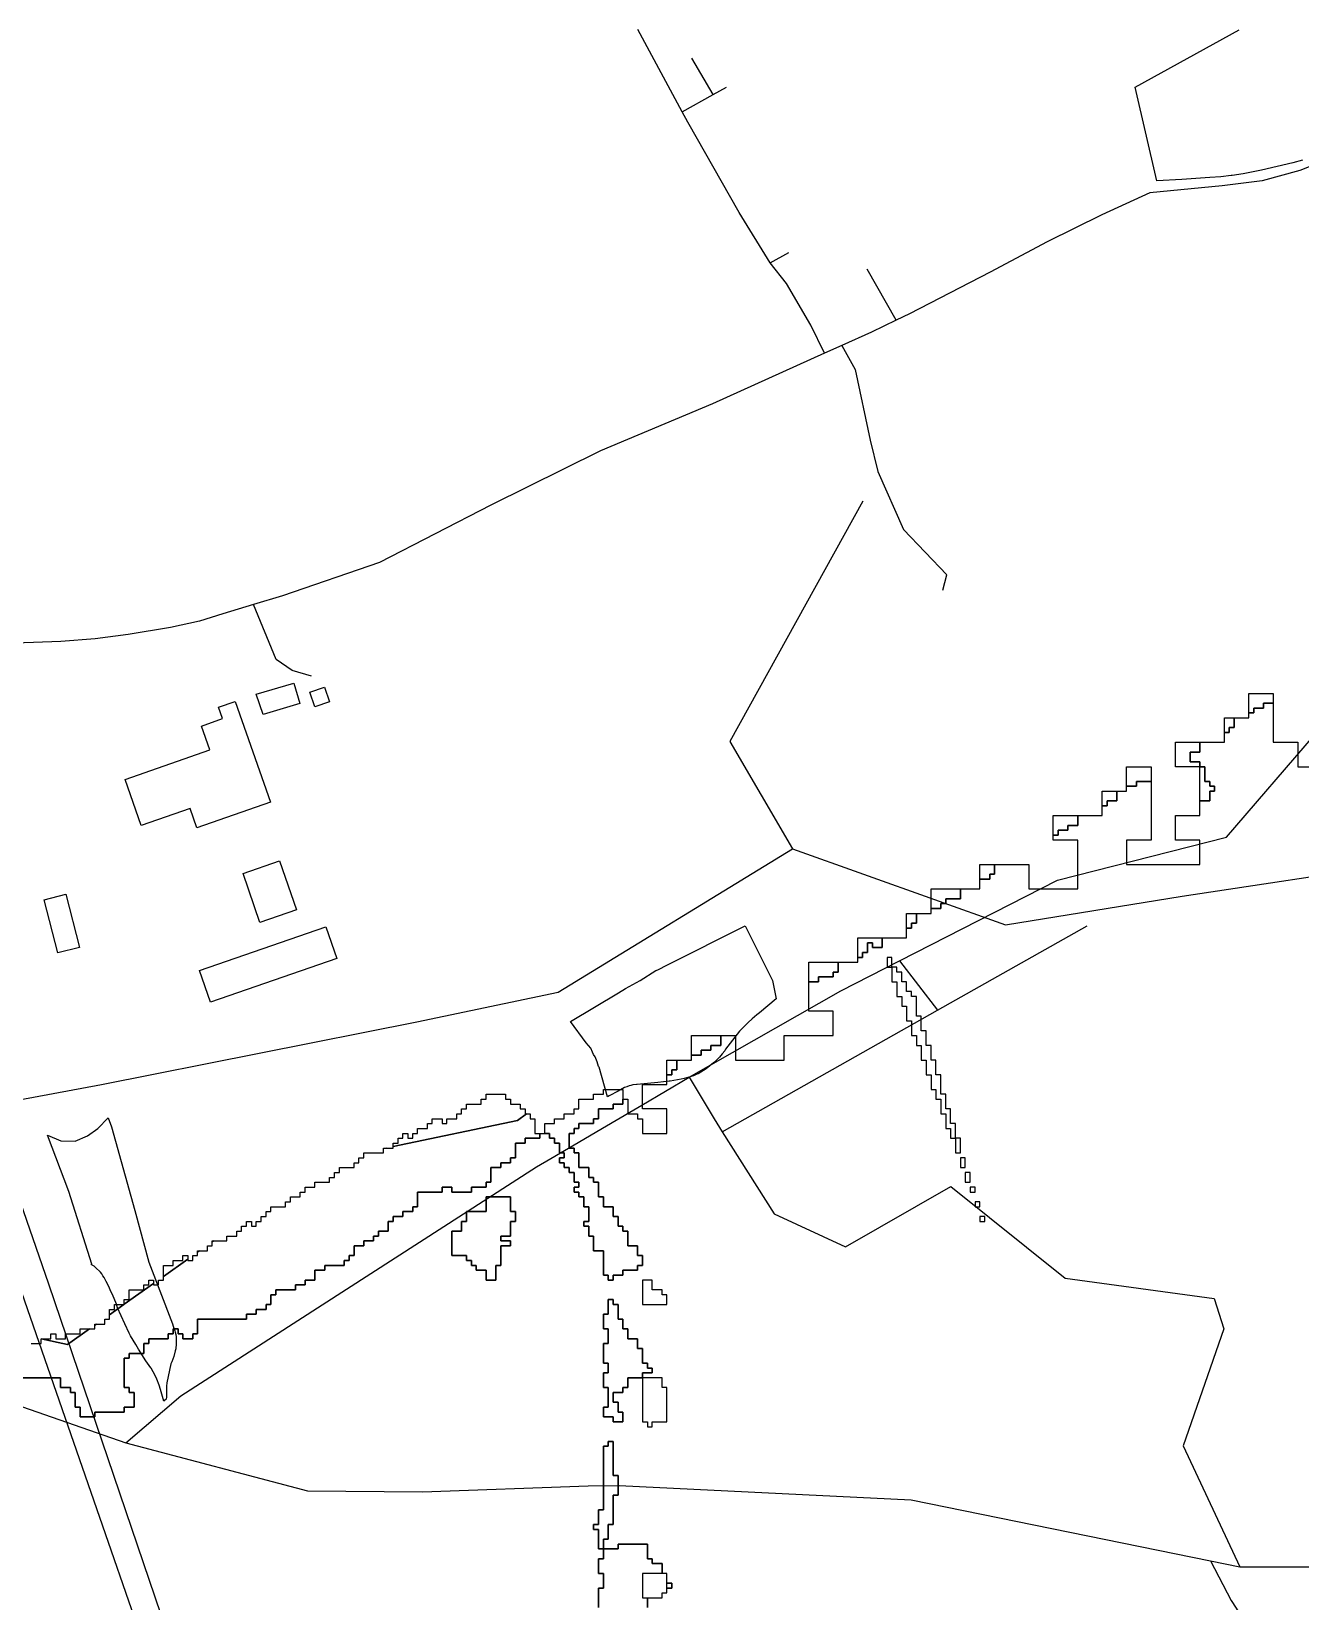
# Model space of a CAD drawing. Header units: metres. Extents: x 553506 to 563855, y 142925 to 150243.
# Drawn here: x 556150 to 556669, y 146070 to 146713 of the extents above; entities that cross this region are included whole.
import ezdxf

# ---------------------------------------------------------------- set-up
doc = ezdxf.new("R2010")
doc.units = ezdxf.units.M
for name, color, linetype in [('C-ANCIENT_WOODLAND', 94, 'Continuous'), ('C-BUILDINGS', 8, 'Continuous'), ('C-FLOOD_ZONE_3', 150, 'Continuous'), ('C-POWER_LINES', 6, 'Continuous'), ('C-ROADS', 33, 'Continuous'), ('C-WATERWAYS', 5, 'Continuous')]:
    doc.layers.add(name, color=color, linetype=linetype)

msp = doc.modelspace()

# ---------------------------------------------------------------- linework, layer by layer
at = {"layer": 'C-ANCIENT_WOODLAND'}
msp.add_lwpolyline([(556669.93, 146660.09), (556665.93, 146658.99), (556653.23, 146656.09), (556648.43, 146655.09), (556645.63, 146654.59), (556641.23, 146653.79), (556640.83, 146653.79), (556636.53, 146653.29), (556632.03, 146652.99), (556620.63, 146652.19), (556610.33, 146651.69), (556601.51, 146690.06), (556644.07, 146713.46)], dxfattribs=at)
for points in [[(556410.9, 146283.4), (556406.3, 146282.8), (556397.8, 146282), (556397.6, 146282), (556396, 146281.8), (556395.2, 146281.6), (556394.6, 146281.4), (556393.6, 146281.1), (556392.6, 146280.7), (556390, 146279.3), (556386.4, 146277.3), (556385.7, 146276.9), (556382.2, 146289.1), (556382, 146289.3), (556381.4, 146291.3), (556380.6, 146293.3), (556380, 146294.3), (556379.6, 146295.2), (556378.9, 146296.8), (556377, 146299), (556370.56, 146307.8), (556390.2, 146319.5), (556393, 146321.3), (556399, 146324.6), (556405.5, 146328.6), (556406.2, 146328.9), (556410.2, 146331), (556442, 146346.9), (556453.2, 146324.6), (556454.7, 146317), (556447.9, 146311.3), (556446.8, 146310.5), (556444.9, 146308.9), (556443.2, 146307.3), (556441.4, 146305.6), (556439.6, 146303.8), (556434, 146296.4), (556433.6, 146295.8), (556432.6, 146294.5), (556431.5, 146293.2), (556430.3, 146292), (556429, 146290.8), (556426, 146288.4), (556425, 146287.7), (556423.9, 146287), (556422.8, 146286.4), (556422.5, 146286.3), (556420.8, 146285.6), (556417, 146284.4), (556415.8, 146284.2), (556411.3, 146283.4), (556410.9, 146283.4)], [(556167.8894, 146258.7496), (556173.0055, 146261.0234), (556177.1741, 146264.0552), (556181.4694, 146268.3504), (556182.8, 146264.61), (556192.28, 146230.48), (556198.08, 146209.28), (556207.68, 146184.08), (556208.08, 146183.18), (556208.28, 146182.28), (556208.68, 146181.28), (556208.88, 146180.68), (556209.08, 146179.68), (556209.18, 146178.78), (556209.28, 146177.78), (556209.28, 146175.88), (556209.08, 146173.88), (556208.88, 146172.98), (556208.28, 146170.68), (556207.88, 146169.68), (556207.48, 146168.58), (556207.08, 146167.68), (556205.48, 146159.98), (556205.28, 146158.58), (556205.28, 146154.08), (556205.21, 146153.31), (556204.28, 146152.58), (556204.18, 146152.38), (556202.78, 146157.28), (556202.28, 146158.98), (556201.28, 146161.38), (556200.68, 146162.88), (556199.08, 146165.88), (556198.88, 146166.08), (556196.88, 146168.88), (556193.78, 146173.68), (556192.68, 146175.58), (556190.58, 146179.18), (556190.08, 146180.28), (556188.18, 146184.08), (556185.28, 146190.58), (556184.78, 146192.18), (556183.18, 146196.08), (556182.58, 146197.28), (556181.68, 146199.38), (556180.58, 146201.38), (556179.78, 146202.98), (556179.28, 146203.68), (556178.88, 146204.48), (556178.28, 146205.18), (556176.28, 146207.18), (556175.68, 146207.68), (556174.48, 146208.38), (556174.78, 146208.48), (556165.4, 146238.21), (556156.6667, 146261.2601), (556162.0154, 146258.9391), (556167.8894, 146258.7496)]]:
    msp.add_lwpolyline(points, close=True, dxfattribs=at)
at = {"layer": 'C-BUILDINGS'}
for points in [[(556259.8782, 146437.8358), (556244.7624, 146433.3695), (556242, 146441.655), (556257.3742, 146446.1291), (556259.8782, 146437.8358)], [(556271.9263, 146438.5472), (556265.9178, 146436.5281), (556263.8885, 146442.5543), (556269.8899, 146444.5732), (556271.9263, 146438.5472)], [(556219.5499, 146428.6408), (556228.1921, 146431.6637), (556226.546, 146436.3549), (556233.3128, 146438.7309), (556247.8031, 146397.5358), (556217.7041, 146386.9936), (556214.91, 146394.9442), (556194.9266, 146387.9595), (556188.328, 146406.7348), (556222.994, 146418.8625), (556219.5499, 146428.6408)], [(556243.5249, 146348.2688), (556236.6004, 146368.3251), (556251.5629, 146373.4656), (556258.4805, 146353.4091), (556243.5249, 146348.2688)], [(556160.8614, 146335.8061), (556155.2492, 146357.5608), (556164.1378, 146359.8454), (556169.757, 146338.0909), (556160.8614, 146335.8061)], [(556223.3341, 146315.6686), (556218.8214, 146328.6197), (556270.3975, 146346.4816), (556274.903, 146333.5414), (556223.3341, 146315.6686)]]:
    msp.add_lwpolyline(points, close=True, dxfattribs=at)
at = {"layer": 'C-FLOOD_ZONE_3'}
for points in [[(556648, 146442), (556658, 146442), (556658, 146438), (556654, 146438), (556654, 146436), (556650, 146436), (556650, 146434), (556648, 146434), (556648, 146442)], [(556638, 146426), (556638, 146432), (556642, 146432), (556642, 146428), (556640, 146428), (556640, 146426), (556638, 146426)], [(556628, 146414), (556628, 146412), (556618, 146412), (556618, 146414), (556618, 146416), (556618, 146422), (556628, 146422), (556628, 146418), (556624, 146418), (556624, 146414), (556628, 146414)], [(556608, 146408), (556608, 146406), (556602, 146406), (556602, 146404), (556598, 146404), (556598, 146412), (556608, 146412), (556608, 146408)], [(556632, 146398), (556628, 146398), (556628, 146412), (556630, 146412), (556630, 146406), (556632, 146406), (556632, 146404), (556634, 146404), (556634, 146402), (556632, 146402), (556632, 146398)], [(556588, 146396), (556588, 146402), (556594, 146402), (556594, 146398), (556590, 146398), (556590, 146396), (556588, 146396)], [(556568, 146384), (556568, 146392), (556578, 146392), (556578, 146388), (556574, 146388), (556574, 146386), (556570, 146386), (556570, 146384), (556568, 146384)], [(556538, 146372), (556544, 146372), (556544, 146368), (556542, 146368), (556542, 146366), (556538, 146366), (556538, 146372)], [(556518, 146354), (556518, 146362), (556530, 146362), (556530, 146358), (556524, 146358), (556524, 146356), (556522, 146356), (556522, 146354), (556518, 146354)], [(556510, 146346), (556508, 146346), (556508, 146352), (556512, 146352), (556512, 146348), (556510, 146348), (556510, 146346)], [(556494, 146340), (556492, 146340), (556492, 146336), (556490, 146336), (556490, 146334), (556488, 146334), (556488, 146342), (556498, 146342), (556498, 146338), (556494, 146338), (556494, 146340)], [(556468, 146324), (556468, 146332), (556480, 146332), (556480, 146328), (556478, 146328), (556478, 146326), (556472, 146326), (556472, 146324), (556468, 146324)], [(556500, 146330), (556502, 146330), (556502, 146334), (556500, 146334), (556500, 146330)], [(556502, 146324), (556504, 146324), (556504, 146318), (556506, 146318), (556506, 146314), (556508, 146314), (556508, 146308), (556510, 146308), (556510, 146302), (556512, 146302), (556512, 146298), (556514, 146298), (556514, 146292), (556516, 146292), (556516, 146286), (556518, 146286), (556518, 146280), (556520, 146280), (556520, 146276), (556522, 146276), (556522, 146270), (556524, 146270), (556524, 146264), (556526, 146264), (556526, 146260), (556528, 146260), (556528, 146266), (556526, 146266), (556526, 146272), (556524, 146272), (556524, 146278), (556522, 146278), (556522, 146286), (556520, 146286), (556520, 146292), (556518, 146292), (556518, 146298), (556516, 146298), (556516, 146304), (556514, 146304), (556514, 146310), (556512, 146310), (556512, 146318), (556510, 146318), (556510, 146320), (556508, 146320), (556508, 146324), (556506, 146324), (556506, 146328), (556504, 146328), (556504, 146330), (556502, 146330), (556502, 146324)], [(556420, 146294), (556420, 146302), (556432, 146302), (556432, 146298), (556428, 146298), (556428, 146296), (556424, 146296), (556424, 146294), (556420, 146294)], [(556412, 146286), (556410, 146286), (556410, 146292), (556414, 146292), (556414, 146288), (556412, 146288), (556412, 146286)], [(556324, 146268), (556324, 146270), (556326, 146270), (556326, 146272), (556328, 146272), (556328, 146274), (556334, 146274), (556334, 146276), (556336, 146276), (556336, 146278), (556344, 146278), (556344, 146276), (556346, 146276), (556346, 146274), (556350, 146274), (556350, 146272), (556352, 146272), (556352, 146270), (556352.5223, 146270), (556348.8014, 146267.2106), (556298, 146256.5798), (556298, 146258), (556300, 146258), (556300, 146260), (556302, 146260), (556302, 146262), (556304, 146262), (556304, 146260), (556306, 146260), (556306, 146262), (556308, 146262), (556308, 146264), (556312, 146264), (556312, 146266), (556314, 146266), (556314, 146268), (556318, 146268), (556318, 146266), (556320, 146266), (556320, 146268), (556324, 146268)], [(556386, 146202), (556386, 146204), (556384, 146204), (556384, 146214), (556380, 146214), (556380, 146218), (556380, 146220), (556378, 146220), (556378, 146224), (556376, 146224), (556376, 146226), (556378, 146226), (556378, 146230), (556378, 146232), (556376, 146232), (556376, 146234), (556376, 146236), (556374, 146236), (556374, 146238), (556372, 146238), (556372, 146240), (556374, 146240), (556374, 146242), (556372, 146242), (556372, 146244), (556372, 146246), (556370, 146246), (556370, 146248), (556368, 146248), (556368, 146250), (556366, 146250), (556366, 146252), (556368, 146252), (556368, 146254), (556366, 146254), (556366, 146256), (556366, 146258), (556364, 146258), (556364, 146260), (556362, 146260), (556362, 146262), (556360, 146262), (556360, 146264), (556360, 146266), (556364, 146266), (556364, 146268), (556368, 146268), (556368, 146270), (556372, 146270), (556372, 146272), (556374, 146272), (556374, 146276), (556380, 146276), (556380, 146278), (556384, 146278), (556384, 146280), (556392, 146280), (556392, 146276), (556392, 146274), (556388, 146274), (556388, 146272), (556382, 146272), (556382, 146268), (556380, 146268), (556380, 146266), (556374, 146266), (556374, 146264), (556372, 146264), (556372, 146262), (556370, 146262), (556370, 146256), (556372, 146256), (556372, 146254), (556374, 146254), (556374, 146248), (556378, 146248), (556378, 146244), (556380, 146244), (556380, 146242), (556382, 146242), (556382, 146236), (556384, 146236), (556384, 146232), (556388, 146232), (556388, 146228), (556390, 146228), (556390, 146224), (556392, 146224), (556392, 146222), (556394, 146222), (556394, 146216), (556398, 146216), (556398, 146212), (556400, 146212), (556400, 146208), (556398, 146208), (556398, 146206), (556392, 146206), (556392, 146204), (556388, 146204), (556388, 146202), (556386, 146202)], [(556528, 146254), (556530, 146254), (556530, 146260), (556528, 146260), (556528, 146254)], [(556295.2291, 146256), (556294, 146255.7428), (556294, 146256), (556295.2291, 146256)], [(556532, 146248), (556532, 146252), (556530, 146252), (556530, 146248), (556532, 146248)], [(556534, 146242), (556534, 146246), (556532, 146246), (556532, 146242), (556534, 146242)], [(556536, 146238), (556536, 146240), (556534, 146240), (556534, 146238), (556536, 146238)], [(556330, 146210), (556328, 146210), (556328, 146212), (556322, 146212), (556322, 146222), (556326, 146222), (556326, 146226), (556328, 146226), (556328, 146230), (556336, 146230), (556336, 146236), (556346, 146236), (556346, 146230), (556348, 146230), (556348, 146226), (556346, 146226), (556346, 146220), (556342, 146220), (556342, 146218), (556346, 146218), (556346, 146216), (556342, 146216), (556342, 146208), (556340, 146208), (556340, 146202), (556336, 146202), (556336, 146206), (556332, 146206), (556332, 146208), (556330, 146208), (556330, 146210)], [(556342, 146220), (556346, 146220), (556346, 146226), (556348, 146226), (556348, 146230), (556346, 146230), (556346, 146236), (556336, 146236), (556336, 146230), (556328, 146230), (556328, 146226), (556326, 146226), (556326, 146222), (556322, 146222), (556322, 146212), (556328, 146212), (556328, 146210), (556330, 146210), (556330, 146208), (556332, 146208), (556332, 146206), (556336, 146206), (556336, 146202), (556340, 146202), (556340, 146208), (556342, 146208), (556342, 146216), (556346, 146216), (556346, 146218), (556342, 146218), (556342, 146220)], [(556538, 146232), (556538, 146234), (556536, 146234), (556536, 146232), (556538, 146232)], [(556540, 146226), (556540, 146228), (556538, 146228), (556538, 146226), (556540, 146226)], [(556218.8871, 146214), (556218, 146213.3704), (556218, 146214), (556218.8871, 146214)], [(556224, 146218), (556224.5236, 146218), (556224, 146217.6284), (556224, 146218)], [(556204, 146203.4351), (556204, 146208), (556208, 146208), (556208, 146210), (556212, 146210), (556212, 146212), (556214, 146212), (556214, 146210.5317), (556204, 146203.4351)], [(556216.0689, 146212), (556216, 146211.9511), (556216, 146212), (556216.0689, 146212)], [(556200, 146202), (556200, 146200.5964), (556188, 146192.0803), (556188, 146194), (556190, 146194), (556190, 146198), (556192, 146198), (556196, 146198), (556196, 146200), (556198, 146200), (556198, 146202), (556200, 146202)], [(556410, 146192), (556410, 146196), (556408, 146196), (556408, 146198), (556404, 146198), (556404, 146202), (556400, 146202), (556400, 146192), (556408, 146192), (556410, 146192)], [(556402, 146168), (556402, 146166), (556404, 146166), (556404, 146164), (556400, 146164), (556400, 146162), (556394, 146162), (556394, 146158), (556392, 146158), (556392, 146156), (556388, 146156), (556388, 146152), (556390, 146152), (556390, 146148), (556392, 146148), (556392, 146144), (556388, 146144), (556388, 146146), (556384, 146146), (556384, 146150), (556386, 146150), (556386, 146158), (556384, 146158), (556384, 146164), (556386, 146164), (556386, 146168), (556384, 146168), (556384, 146176), (556386, 146176), (556386, 146182), (556384, 146182), (556384, 146188), (556386, 146188), (556386, 146194), (556388, 146194), (556388, 146192), (556390, 146192), (556390, 146186), (556392, 146186), (556392, 146182), (556394, 146182), (556394, 146178), (556398, 146178), (556398, 146174), (556400, 146174), (556400, 146168), (556402, 146168)], [(556390, 146192), (556388, 146192), (556388, 146194), (556386, 146194), (556386, 146188), (556384, 146188), (556384, 146182), (556386, 146182), (556386, 146176), (556384, 146176), (556384, 146168), (556386, 146168), (556386, 146164), (556384, 146164), (556384, 146158), (556386, 146158), (556386, 146150), (556384, 146150), (556384, 146146), (556388, 146146), (556388, 146144), (556392, 146144), (556392, 146148), (556390, 146148), (556390, 146152), (556388, 146152), (556388, 146156), (556392, 146156), (556392, 146158), (556394, 146158), (556394, 146162), (556400, 146162), (556400, 146164), (556404, 146164), (556404, 146166), (556402, 146166), (556402, 146168), (556400, 146168), (556400, 146174), (556398, 146174), (556398, 146178), (556394, 146178), (556394, 146182), (556392, 146182), (556392, 146186), (556390, 146186), (556390, 146192)], [(556182, 146190), (556184, 146190), (556184, 146192), (556187.8868, 146192), (556182, 146187.8223), (556182, 146190)], [(556160, 146180), (556160, 146178), (556164, 146178), (556164, 146180), (556170, 146180), (556170, 146182), (556173.7957, 146182), (556164.8049, 146175.6195), (556154, 146177.8769), (556154, 146178), (556158, 146178), (556158, 146180), (556160, 146180)], [(556176.6139, 146184), (556176, 146183.5643), (556176, 146184), (556176.6139, 146184)], [(556400, 146144), (556402, 146144), (556402, 146142), (556404, 146142), (556404, 146144), (556410, 146144), (556410, 146146), (556410, 146154), (556410, 146158), (556408, 146158), (556408, 146162), (556404, 146162), (556400, 146162), (556400, 146144)], [(556380, 146102), (556382, 146102), (556382, 146104), (556382, 146108), (556384, 146108), (556384, 146132), (556384, 146134), (556386, 146134), (556386, 146136), (556388, 146136), (556388, 146122), (556390, 146122), (556390, 146114), (556388, 146114), (556388, 146102), (556386, 146102), (556386, 146096), (556384, 146096), (556384, 146092), (556382, 146092), (556382, 146098), (556382, 146100), (556380, 146100), (556380, 146102)], [(556384, 146096), (556386, 146096), (556386, 146102), (556388, 146102), (556388, 146114), (556390, 146114), (556390, 146122), (556388, 146122), (556388, 146136), (556386, 146136), (556386, 146134), (556384, 146134), (556384, 146132), (556384, 146108), (556382, 146108), (556382, 146104), (556382, 146102), (556380, 146102), (556380, 146100), (556382, 146100), (556382, 146098), (556382, 146092), (556384, 146092), (556384, 146096)], [(556410, 146078), (556412, 146078), (556412, 146076), (556410, 146076), (556410, 146078)]]:
    msp.add_lwpolyline(points, close=True, dxfattribs=at)
for points in [[(556142, 146162), (556162, 146162), (556162, 146158), (556166, 146158), (556166, 146156), (556168, 146156), (556168, 146152), (556168, 146150), (556170, 146150), (556170, 146146), (556176, 146146), (556176, 146148), (556178, 146148), (556188, 146148), (556188, 146150), (556192, 146150), (556192, 146156), (556190, 146156), (556190, 146158), (556188, 146158), (556188, 146170), (556190, 146170), (556190, 146172), (556196, 146172), (556196, 146176), (556198, 146176), (556198, 146178), (556206, 146178), (556206, 146180), (556208, 146180), (556208, 146182), (556210, 146182), (556210, 146180), (556212, 146180), (556212, 146178), (556216, 146178), (556216, 146180), (556218, 146180), (556218, 146186), (556238, 146186), (556238, 146188), (556242, 146188), (556242, 146190), (556246, 146190), (556246, 146192), (556248, 146192), (556248, 146196), (556250, 146196), (556250, 146198), (556258, 146198), (556258, 146200), (556262, 146200), (556262, 146202), (556266, 146202), (556266, 146206), (556270, 146206), (556270, 146208), (556278, 146208), (556278, 146210), (556280, 146210), (556280, 146212), (556282, 146212), (556282, 146216), (556286, 146216), (556286, 146218), (556290, 146218), (556290, 146220), (556292, 146220), (556292, 146222), (556296, 146222), (556296, 146226), (556298, 146226), (556298, 146228), (556302, 146228), (556302, 146230), (556306, 146230), (556306, 146232), (556308, 146232), (556308, 146238), (556318, 146238), (556318, 146240), (556322, 146240), (556322, 146238), (556330, 146238), (556330, 146240), (556336, 146240), (556336, 146242), (556338, 146242), (556338, 146248), (556342, 146248), (556342, 146250), (556346, 146250), (556346, 146252), (556348, 146252), (556348, 146256), (556348, 146258), (556350, 146258), (556352, 146258), (556352, 146260), (556356, 146260), (556358, 146260), (556358, 146262), (556360, 146262), (556362, 146262), (556362, 146260), (556364, 146260), (556364, 146258), (556366, 146258), (556366, 146256), (556366, 146254), (556368, 146254), (556368, 146252), (556366, 146252), (556366, 146250), (556368, 146250), (556368, 146248), (556370, 146248), (556370, 146246), (556372, 146246), (556372, 146244), (556372, 146242), (556374, 146242), (556374, 146240), (556372, 146240), (556372, 146238), (556374, 146238), (556374, 146236), (556376, 146236), (556376, 146234), (556376, 146232), (556378, 146232), (556378, 146230), (556378, 146226), (556376, 146226), (556376, 146224), (556378, 146224), (556378, 146220), (556380, 146220), (556380, 146218), (556380, 146214), (556384, 146214), (556384, 146204), (556386, 146204), (556386, 146202), (556388, 146202), (556388, 146204), (556392, 146204), (556392, 146206), (556398, 146206), (556398, 146208), (556400, 146208), (556400, 146212), (556398, 146212), (556398, 146216), (556394, 146216), (556394, 146222), (556392, 146222), (556392, 146224), (556390, 146224), (556390, 146228), (556388, 146228), (556388, 146232), (556384, 146232), (556384, 146236), (556382, 146236), (556382, 146242), (556380, 146242), (556380, 146244), (556378, 146244), (556378, 146248), (556374, 146248), (556374, 146254), (556372, 146254), (556372, 146256), (556370, 146256), (556370, 146262), (556372, 146262), (556372, 146264), (556374, 146264), (556374, 146266), (556380, 146266), (556380, 146268), (556382, 146268), (556382, 146272), (556388, 146272), (556388, 146274), (556392, 146274), (556392, 146276), (556394, 146276), (556394, 146270), (556398, 146270), (556398, 146268), (556400, 146268), (556400, 146262), (556404, 146262), (556410, 146262), (556410, 146264), (556410, 146272), (556400, 146272), (556400, 146278), (556400, 146282), (556404, 146282), (556410, 146282), (556410, 146286), (556412, 146286), (556412, 146288), (556414, 146288), (556414, 146292), (556420, 146292), (556420, 146294), (556424, 146294), (556424, 146296), (556428, 146296), (556428, 146298), (556432, 146298), (556432, 146302), (556438, 146302), (556438, 146292), (556458, 146292), (556458, 146302), (556478, 146302), (556478, 146312), (556468, 146312), (556468, 146322), (556468, 146324), (556472, 146324), (556472, 146326), (556478, 146326), (556478, 146328), (556480, 146328), (556480, 146332), (556484, 146332), (556488, 146332), (556488, 146334), (556490, 146334), (556490, 146336), (556492, 146336), (556492, 146340), (556494, 146340), (556494, 146338), (556498, 146338), (556498, 146342), (556500, 146342), (556508, 146342), (556508, 146346), (556510, 146346), (556510, 146348), (556512, 146348), (556512, 146352), (556518, 146352), (556518, 146354), (556522, 146354), (556522, 146356), (556524, 146356), (556524, 146358), (556530, 146358), (556530, 146362), (556532, 146362), (556538, 146362), (556538, 146364), (556538, 146366), (556542, 146366), (556542, 146368), (556544, 146368), (556544, 146372), (556550, 146372), (556558, 146372), (556558, 146362), (556578, 146362), (556578, 146382), (556568, 146382), (556568, 146384), (556570, 146384), (556570, 146386), (556574, 146386), (556574, 146388), (556578, 146388), (556578, 146392), (556582, 146392), (556588, 146392), (556588, 146396), (556590, 146396), (556590, 146398), (556594, 146398), (556594, 146402), (556598, 146402), (556598, 146404), (556602, 146404), (556602, 146406), (556608, 146406), (556608, 146404), (556608, 146382), (556598, 146382), (556598, 146372), (556628, 146372), (556628, 146382), (556618, 146382), (556618, 146392), (556620, 146392), (556628, 146392), (556628, 146396), (556628, 146398), (556632, 146398), (556632, 146402), (556634, 146402), (556634, 146404), (556632, 146404), (556632, 146406), (556630, 146406), (556630, 146412), (556628, 146412), (556628, 146414), (556624, 146414), (556624, 146418), (556628, 146418), (556628, 146422), (556630, 146422), (556638, 146422), (556638, 146426), (556640, 146426), (556640, 146428), (556642, 146428), (556642, 146432), (556648, 146432), (556648, 146434), (556650, 146434), (556650, 146436), (556654, 146436), (556654, 146438), (556658, 146438), (556658, 146422), (556668, 146422), (556668, 146412), (556688, 146412)], [(556150, 146176), (556154, 146176), (556154, 146177.8769), (556164.8049, 146175.6195), (556164.8049, 146175.6195), (556173.7957, 146182), (556176, 146182), (556176, 146183.5643), (556176.6139, 146184), (556180, 146184), (556180, 146186), (556182, 146186), (556182, 146187.8223), (556187.8868, 146192), (556188, 146192), (556188, 146192.0803), (556200, 146200.5964), (556200, 146200), (556202, 146200), (556202, 146202), (556204, 146202), (556204, 146203.4351), (556214, 146210.5317), (556214, 146210), (556216, 146210), (556216, 146211.9511), (556216.0689, 146212), (556218, 146212), (556218, 146213.3704), (556218.8871, 146214), (556222, 146214), (556222, 146216), (556224, 146216), (556224, 146217.6284), (556224.5236, 146218), (556230, 146218), (556230, 146220), (556234, 146220), (556234, 146222), (556236, 146222), (556236, 146224), (556238, 146224), (556238, 146226), (556240, 146226), (556240, 146224), (556242, 146224), (556242, 146226), (556244, 146226), (556244, 146228), (556246, 146228), (556246, 146230), (556248, 146230), (556248, 146232), (556254, 146232), (556254, 146234), (556256, 146234), (556256, 146236), (556260, 146236), (556260, 146238), (556262, 146238), (556262, 146240), (556266, 146240), (556266, 146242), (556272, 146242), (556272, 146244), (556274, 146244), (556274, 146246), (556276, 146246), (556276, 146248), (556282, 146248), (556282, 146250), (556284, 146250), (556284, 146252), (556286, 146252), (556286, 146254), (556294, 146254), (556294, 146255.7428), (556295.2291, 146256), (556298, 146256), (556298, 146256.5798), (556348.8014, 146267.2106), (556352.5223, 146270), (556354, 146270), (556354, 146268), (556356, 146268), (556356, 146262), (556358, 146262), (556358, 146260), (556356, 146260), (556352, 146260), (556352, 146258), (556350, 146258), (556348, 146258), (556348, 146256), (556348, 146252), (556346, 146252), (556346, 146250), (556342, 146250), (556342, 146248), (556338, 146248), (556338, 146242), (556336, 146242), (556336, 146240), (556330, 146240), (556330, 146238), (556322, 146238), (556322, 146240), (556318, 146240), (556318, 146238), (556308, 146238), (556308, 146232), (556306, 146232), (556306, 146230), (556302, 146230), (556302, 146228), (556298, 146228), (556298, 146226), (556296, 146226), (556296, 146222), (556292, 146222), (556292, 146220), (556290, 146220), (556290, 146218), (556286, 146218), (556286, 146216), (556282, 146216), (556282, 146212), (556280, 146212), (556280, 146210), (556278, 146210), (556278, 146208), (556270, 146208), (556270, 146206), (556266, 146206), (556266, 146202), (556262, 146202), (556262, 146200), (556258, 146200), (556258, 146198), (556250, 146198), (556250, 146196), (556248, 146196), (556248, 146192), (556246, 146192), (556246, 146190), (556242, 146190), (556242, 146188), (556238, 146188), (556238, 146186), (556218, 146186), (556218, 146180), (556216, 146180), (556216, 146178), (556212, 146178), (556212, 146180), (556210, 146180), (556210, 146182), (556208, 146182), (556208, 146180), (556206, 146180), (556206, 146178), (556198, 146178), (556198, 146176), (556196, 146176), (556196, 146172), (556190, 146172), (556190, 146170), (556188, 146170), (556188, 146158), (556190, 146158), (556190, 146156), (556192, 146156), (556192, 146150), (556188, 146150), (556188, 146148), (556178, 146148), (556176, 146148), (556176, 146146), (556170, 146146), (556170, 146150), (556168, 146150), (556168, 146152), (556168, 146156), (556166, 146156), (556166, 146158), (556162, 146158), (556162, 146162), (556142, 146162)], [(556382, 146068), (556382, 146076), (556384, 146076), (556384, 146082), (556382, 146082), (556382, 146088), (556384, 146088), (556384, 146092), (556390, 146092), (556390, 146094), (556400, 146094), (556402, 146094), (556402, 146088), (556404, 146088), (556404, 146086), (556408, 146086), (556408, 146082), (556400, 146082), (556400, 146072), (556402, 146072), (556402, 146068)], [(556402, 146068), (556402, 146072), (556408, 146072), (556408, 146074), (556410, 146074), (556410, 146076), (556412, 146076), (556412, 146078), (556410, 146078), (556410, 146082), (556408, 146082), (556408, 146086), (556404, 146086), (556404, 146088), (556402, 146088), (556402, 146094), (556400, 146094), (556390, 146094), (556390, 146092), (556384, 146092), (556384, 146088), (556382, 146088), (556382, 146082), (556384, 146082), (556384, 146076), (556382, 146076), (556382, 146068)]]:
    msp.add_lwpolyline(points, dxfattribs=at)
at = {"layer": 'C-POWER_LINES'}
for points in [[(556490.1223, 146520.6574), (556435.7174, 146422.3738), (556461.2876, 146378.3781)], [(555191.4453, 146169.9793), (555312.0553, 146182.2818), (555373.9064, 146188.6367), (555459.2327, 146196.871), (555539.2596, 146205.2803), (555670.4447, 146218.4233), (555752.2166, 146226.4659), (555773.5802, 146228.5603), (555880.7321, 146239.2997), (555969.2764, 146248.1521), (556026.8868, 146253.6517), (556099.4328, 146267.2627), (556178.7089, 146281.9251), (556307.7261, 146307.6396), (556365.4839, 146319.7584), (556461.2876, 146378.3781), (556548.4042, 146347.242), (556620.7572, 146359.085), (556709.269, 146372.3678), (556828.6518, 146336.2551), (556948.8878, 146299.9707), (557078.7867, 146323.0606), (557164.7509, 146339.156), (557264.3664, 146441.3579)]]:
    msp.add_lwpolyline(points, dxfattribs=at)
at = {"layer": 'C-ROADS'}
for points in [[(556474.4421, 146581.1255), (556468.7927, 146592.5838), (556458.8373, 146609.7319), (556452.2255, 146618.1226), (556439.4815, 146638.6693), (556418.5019, 146675.7042), (556416.2635, 146679.8652), (556398.083, 146713.6243)], [(556428.9348, 146686.9621), (556420.1672, 146701.8537)], [(556416.2635, 146679.8652), (556428.9348, 146686.9621), (556434.3116, 146689.9639)], [(556680.1283, 146660.4259), (556668.8244, 146655.9632), (556653.4995, 146651.7342), (556637.077, 146649.564), (556607.4594, 146646.7024), (556587.8392, 146637.7127), (556565.4768, 146626.6919), (556542.261, 146614.2984), (556509.2624, 146597.3111), (556503.7147, 146594.638), (556493.7148, 146589.8259), (556481.4644, 146584.2887), (556474.4421, 146581.1255), (556428.6529, 146560.4771), (556382.8477, 146541.2643), (556338.0077, 146519.043), (556292.3473, 146495.5062), (556252.736, 146481.8363), (556240.9209, 146478.294), (556228.3713, 146474.5291), (556218.7846, 146471.522), (556206.9418, 146468.8915), (556189.5587, 146466.0927), (556176.1437, 146464.3382), (556162.1356, 146463.2336), (556128.202, 146461.991)], [(556452.2255, 146618.1226), (556459.8859, 146622.3736)], [(556503.7147, 146594.638), (556491.8759, 146615.5349)], [(556481.4644, 146584.2887), (556487.0334, 146574.553), (556493.0636, 146545.5437), (556496.258, 146532.7307), (556506.7327, 146509.0989), (556524.4795, 146490.5411)], [(556522.7775, 146484.201), (556524.4795, 146490.5411)], [(556264.5789, 146449.0527), (556256.6501, 146451.3157), (556250.1278, 146455.8474), (556240.9209, 146478.294)], [(556068.5833, 146455.0046), (556093.751, 146383.1711), (556156.9592, 146200.4971)], [(556156.9592, 146200.4971), (556232.0583, 145979.6992), (556265.3758, 145890.9079), (556318.3766, 145781.8252)], [(556306.4976, 145776.4222), (556253.5607, 145884.5609), (556225.3547, 145968.3213), (556146.0676, 146196.9163)]]:
    msp.add_lwpolyline(points, dxfattribs=at)
at = {"layer": 'C-WATERWAYS'}
for points in [[(556419.1181, 146284.9303), (556481.0621, 146320.3385), (556505.1015, 146332.6009), (556569.7209, 146365.543), (556638.8053, 146383.2076), (556711.6137, 146467.6865), (556831.7274, 146484.5397), (557176.6449, 146695.8245), (557191.8624, 146705.1492), (557265.2617, 146710.9457)], [(556390.5012, 146117.9061), (556509.8227, 146112.1454), (556632.2845, 146087.1176), (556644.3043, 146084.6571), (556815.7543, 146084.6996), (556979.623, 146079.9642), (557039.6516, 146091.2919), (557108.0615, 146111.2014), (557189.9376, 146153.6049), (557334.8921, 146250.3837), (557459.2684, 146346.4472), (557576.6428, 146433.5291), (557627.6202, 146481.0138), (557652.6496, 146503.5291), (557674.6955, 146536.2146), (557730.4183, 146601.2641)], [(556432.5517, 146262.6572), (556520.6689, 146312.374), (556581.897, 146346.9158)], [(556505.1015, 146332.6009), (556520.6689, 146312.374)], [(556394.7745, 146270.7003), (556399.6525, 146273.5644), (556419.1181, 146284.9303)], [(556419.1181, 146284.9303), (556429.2389, 146267.8763), (556432.5517, 146262.6572), (556453.8251, 146229.1148), (556483.0476, 146215.6363), (556526.1161, 146240.2978), (556572.875, 146202.8133), (556633.7535, 146194.485), (556637.7343, 146182.041), (556621.1836, 146134.2358), (556644.3043, 146084.6571)], [(556371.9991, 146257.3306), (556385.2384, 146265.1013)], [(556385.2384, 146265.1013), (556394.7745, 146270.7003)], [(556362.4902, 146251.7548), (556371.9991, 146257.3306)], [(556188.6021, 146135.4272), (556211.1659, 146154.6437), (556356.609, 146248.3037), (556362.4902, 146251.7548)], [(556113.0102, 146161.7109), (556188.6021, 146135.4272)], [(556188.6021, 146135.4272), (556262.9922, 146115.808), (556310.0516, 146115.3138), (556377.7846, 146117.764)], [(556377.7846, 146117.764), (556390.5012, 146117.9061)], [(556632.2845, 146087.1176), (556640.8284, 146070.8951)], [(556640.8284, 146070.8951), (556642.7926, 146067.7163), (556648.9645, 146057.732)]]:
    msp.add_lwpolyline(points, dxfattribs=at)

doc.saveas('drawing.dxf')
